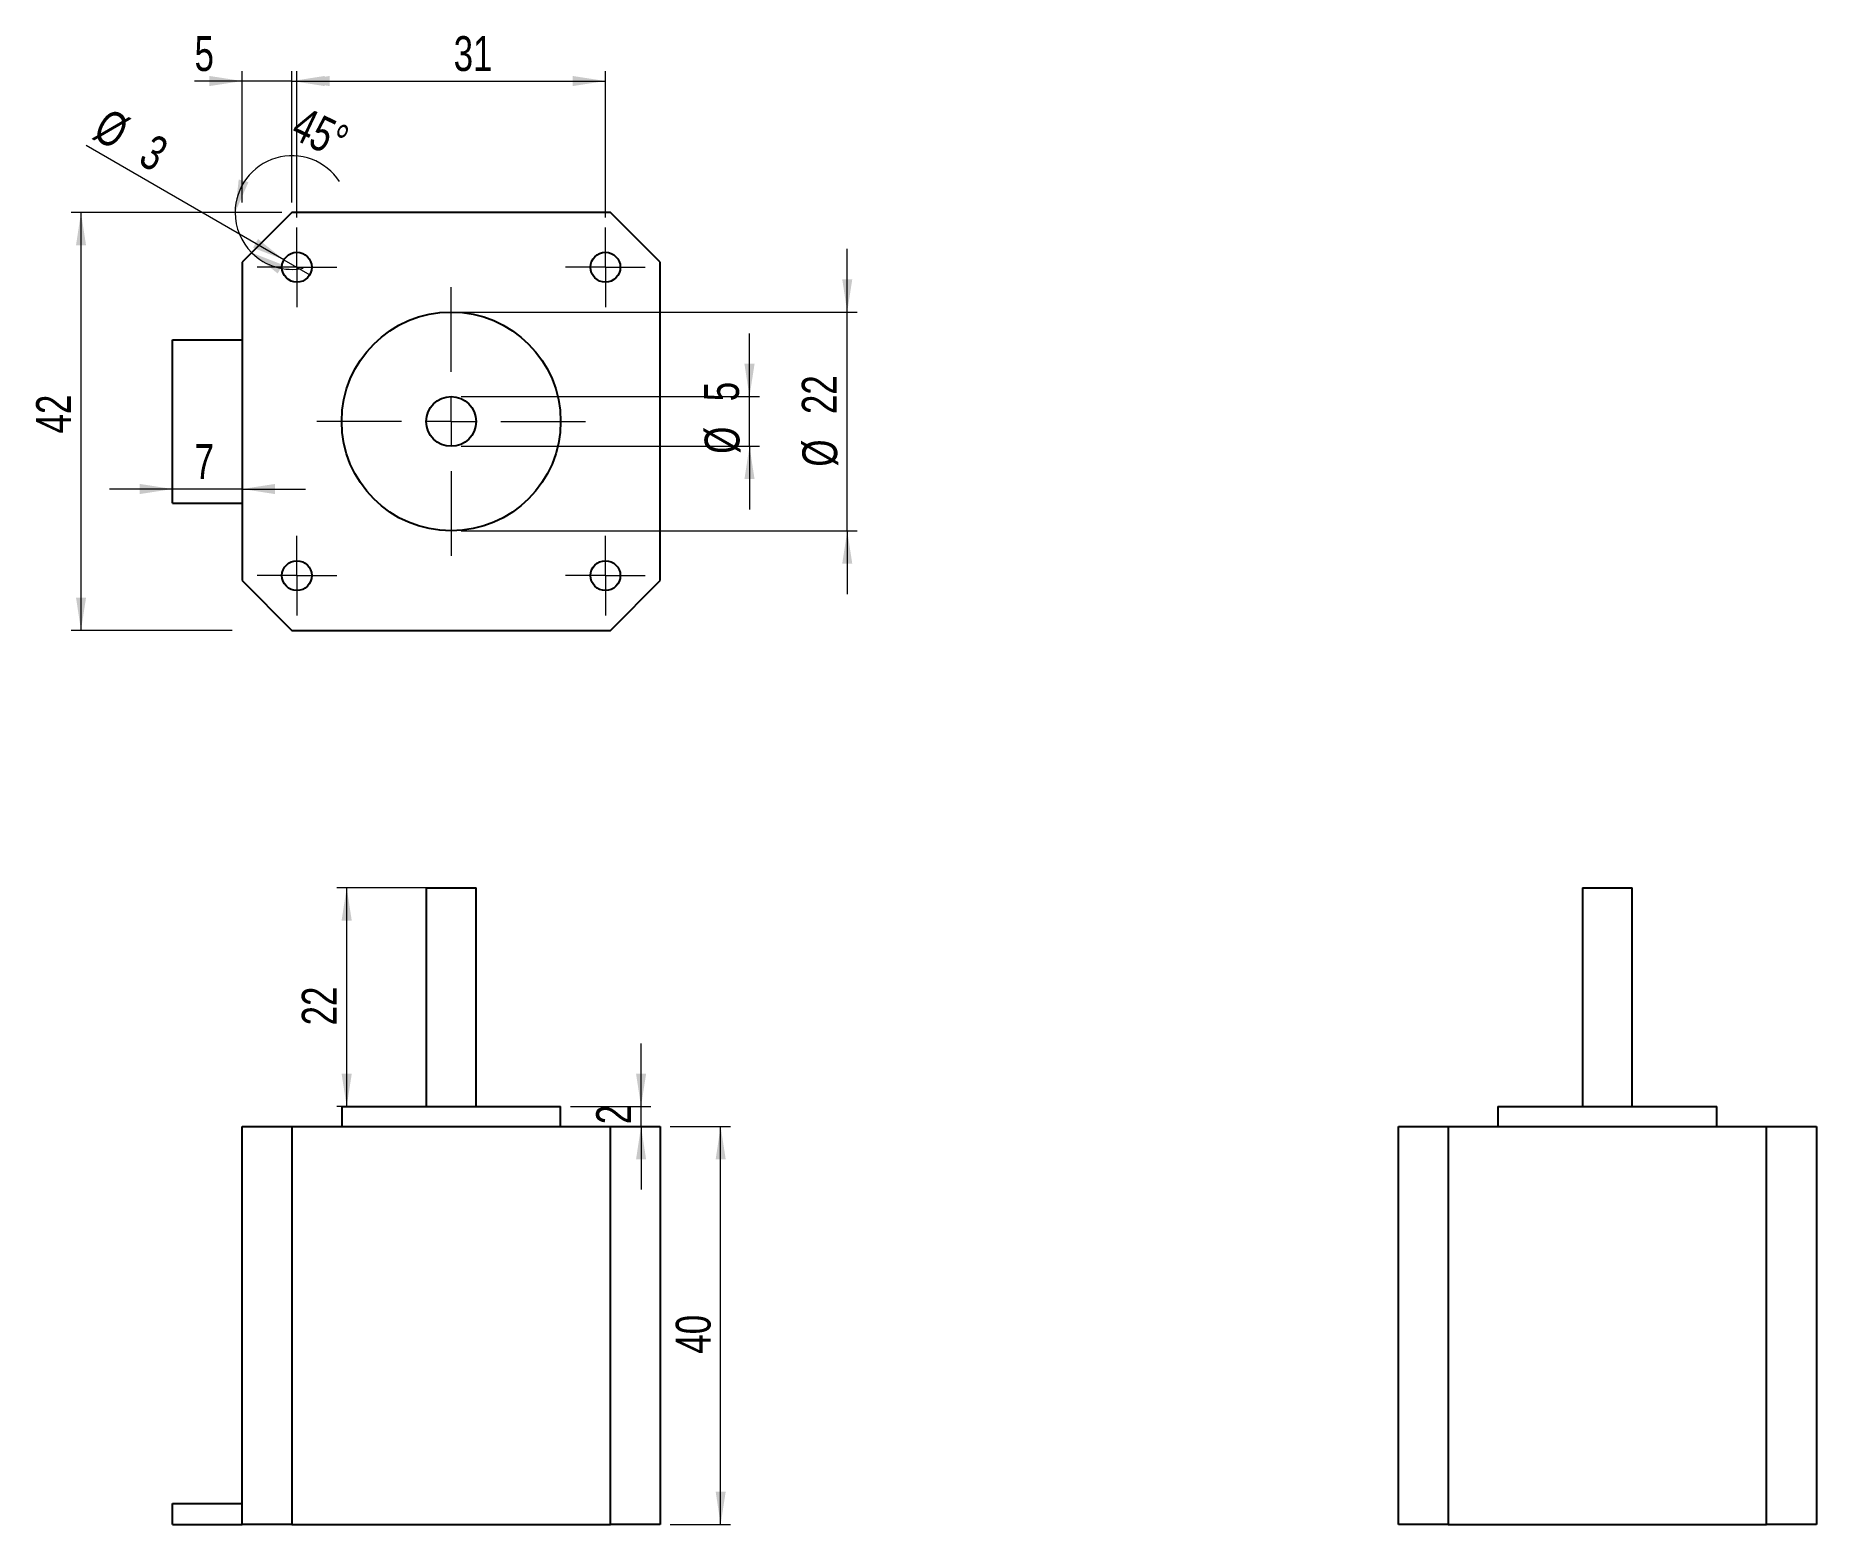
# Model space of a CAD drawing. Header units: millimetres. Extents: x 63 to 242, y 41 to 190.
import ezdxf

# ---------------------------------------------------------------- set-up
doc = ezdxf.new("R2010")
doc.units = ezdxf.units.MM
doc.styles.add('SLDTEXTSTYLE0', font='TXT', dxfattribs={"width": 0.75})
doc.dimstyles.new('SLDDIMSTYLE0', dxfattribs={"dimtxt": 3.5, "dimasz": 3.302, "dimexe": 0, "dimexo": 0.0625, "dimgap": 0.875, "dimtad": 1, "dimrnd": 1e-09, "dimzin": 12, "dimdsep": 46, "dimtxsty": 'SLDTEXTSTYLE0', "dimsah": 1, "dimcen": 0.09, "dimadec": 0, "dimazin": 3, "dimtfac": 1, "dimtofl": 0, "dimtmove": 0, "dimatfit": 3, "dimfxl": 1, "dimfrac": 2, "dimtolj": 1, "dimtzin": 12, "dimarcsym": 0})
doc.dimstyles.new('SLDDIMSTYLE1', dxfattribs={"dimtxt": 3.5, "dimasz": 3.302, "dimexe": 0, "dimexo": 0.0625, "dimgap": 0.875, "dimtad": 1, "dimrnd": 1e-09, "dimzin": 12, "dimdsep": 46, "dimtxsty": 'SLDTEXTSTYLE0', "dimsah": 1, "dimcen": 0.09, "dimadec": 0, "dimazin": 3, "dimtfac": 1, "dimtmove": 0, "dimatfit": 0, "dimfxl": 1, "dimfrac": 2, "dimtolj": 1, "dimtzin": 12, "dimarcsym": 0})
doc.dimstyles.new('SLDDIMSTYLE2', dxfattribs={"dimtxt": 3.5, "dimasz": 3.302, "dimexe": 0, "dimexo": 0.0625, "dimgap": 0.875, "dimtad": 1, "dimrnd": 1e-09, "dimzin": 12, "dimdsep": 46, "dimtxsty": 'SLDTEXTSTYLE0', "dimblk1": 'NONE', "dimsah": 1, "dimcen": 0, "dimadec": 0, "dimazin": 3, "dimtfac": 1, "dimtmove": 0, "dimatfit": 3, "dimldrblk": 'NONE', "dimfxl": 1, "dimfrac": 2, "dimtolj": 1, "dimtzin": 12, "dimarcsym": 0})
doc.dimstyles.new('SLDDIMSTYLE3', dxfattribs={"dimtxt": 3.5, "dimasz": 3.302, "dimexe": 0, "dimexo": 0.0625, "dimgap": 0.875, "dimtad": 1, "dimdec": 4, "dimzin": 12, "dimdsep": 46, "dimtxsty": 'SLDTEXTSTYLE0', "dimsah": 1, "dimcen": 0.09, "dimazin": 3, "dimtfac": 1, "dimtofl": 0, "dimtmove": 0, "dimatfit": 3, "dimfxl": 1, "dimfrac": 2, "dimtolj": 1, "dimtzin": 12, "dimarcsym": 0})

# ---------------------------------------------------------------- blocks, each defined once
blk = doc.blocks.new('_D')
at = {"color": 7, "linetype": 'Continuous', "lineweight": 18, "transparency": 16777216}
for p, q in [((126.49, 80.61), (132.57, 80.61)), ((131.57, 40.61), (131.57, 80.61)), ((126.49, 40.61), (132.57, 40.61))]:
    blk.add_line(p, q, dxfattribs=at)
for points in [[(131.57, 80.61), (131.07, 77.31), (132.08, 77.31)], [(131.57, 40.61), (132.08, 43.91), (131.07, 43.91)]]:
    blk.add_solid(points, dxfattribs=at)
at = {"color": 7, "linetype": 'Continuous', "lineweight": 18, "transparency": 16777216, "insert": (127.06, 57.77), "char_height": 3.5, "attachment_point": 1, "rotation": 90, "style": 'SLDTEXTSTYLE0'}
blk.add_mtext('40', dxfattribs=at)
blk = doc.blocks.new('_D_1')
at = {"color": 7, "linetype": 'Continuous', "lineweight": 18, "transparency": 16777216}
for p, q in [((123.57, 82.61), (123.57, 88.96)), ((116.49, 82.61), (124.57, 82.61)), ((123.57, 80.61), (123.57, 82.61)), ((116.49, 80.61), (124.57, 80.61)), ((123.57, 80.61), (123.57, 74.26))]:
    blk.add_line(p, q, dxfattribs=at)
for points in [[(123.57, 82.61), (124.08, 85.91), (123.07, 85.91)], [(123.57, 80.61), (123.07, 77.31), (124.08, 77.31)]]:
    blk.add_solid(points, dxfattribs=at)
at = {"color": 7, "linetype": 'Continuous', "lineweight": 18, "transparency": 16777216, "insert": (119.06, 80.84), "char_height": 3.5, "attachment_point": 1, "rotation": 90, "style": 'SLDTEXTSTYLE0'}
blk.add_mtext('2', dxfattribs=at)
blk = doc.blocks.new('_D_2')
at = {"color": 7, "linetype": 'Continuous', "lineweight": 18, "transparency": 16777216}
for p, q in [((105.99, 104.61), (92.99, 104.61)), ((93.99, 82.61), (93.99, 104.61)), ((105.99, 82.61), (92.99, 82.61))]:
    blk.add_line(p, q, dxfattribs=at)
for points in [[(93.99, 104.61), (93.48, 101.31), (94.5, 101.31)], [(93.99, 82.61), (94.5, 85.91), (93.48, 85.91)]]:
    blk.add_solid(points, dxfattribs=at)
at = {"color": 7, "linetype": 'Continuous', "lineweight": 18, "transparency": 16777216, "insert": (89.48, 90.77), "char_height": 3.5, "attachment_point": 1, "rotation": 90, "style": 'SLDTEXTSTYLE0'}
blk.add_mtext('22', dxfattribs=at)
blk = doc.blocks.new('_D_3')
at = {"color": 7, "linetype": 'Continuous', "lineweight": 18, "transparency": 16777216}
for p, q in [((82.49, 172.48), (66.29, 172.48)), ((67.29, 172.48), (67.29, 130.48)), ((82.49, 130.48), (66.29, 130.48))]:
    blk.add_line(p, q, dxfattribs=at)
for points in [[(67.29, 172.48), (66.79, 169.18), (67.8, 169.18)], [(67.29, 130.48), (67.8, 133.78), (66.79, 133.78)]]:
    blk.add_solid(points, dxfattribs=at)
at = {"color": 7, "linetype": 'Continuous', "lineweight": 18, "transparency": 16777216, "insert": (62.78, 150.27), "char_height": 3.5, "attachment_point": 1, "rotation": 90, "style": 'SLDTEXTSTYLE0'}
blk.add_mtext('42', dxfattribs=at)
blk = doc.blocks.new('_D_4')
at = {"color": 7, "linetype": 'Continuous', "lineweight": 18, "transparency": 16777216}
for p, q in [((144.29, 162.48), (144.29, 168.83)), ((105.49, 162.48), (145.29, 162.48)), ((144.29, 140.48), (144.29, 162.48)), ((105.49, 140.48), (145.29, 140.48)), ((144.29, 140.48), (144.29, 134.13))]:
    blk.add_line(p, q, dxfattribs=at)
for points in [[(144.29, 162.48), (144.8, 165.78), (143.79, 165.78)], [(144.29, 140.48), (143.79, 137.18), (144.8, 137.18)]]:
    blk.add_solid(points, dxfattribs=at)
at = {"color": 7, "linetype": 'Continuous', "lineweight": 18, "transparency": 16777216, "char_height": 3.5, "attachment_point": 1, "rotation": 90, "style": 'SLDTEXTSTYLE0'}
for s, insert in [('22', (139.73, 152.22)), ('%%c', (139.78, 146.94))]:
    blk.add_mtext(s, dxfattribs=dict(at, insert=insert))
blk = doc.blocks.new('_D_5')
at = {"color": 7, "linetype": 'Continuous', "lineweight": 18, "transparency": 16777216}
for p, q in [((134.47, 153.98), (134.47, 160.33)), ((105.49, 153.98), (135.47, 153.98)), ((134.47, 148.98), (134.47, 153.98)), ((105.49, 148.98), (135.47, 148.98)), ((134.47, 148.98), (134.47, 142.63))]:
    blk.add_line(p, q, dxfattribs=at)
for points in [[(134.47, 153.98), (134.98, 157.28), (133.96, 157.28)], [(134.47, 148.98), (133.96, 145.68), (134.98, 145.68)]]:
    blk.add_solid(points, dxfattribs=at)
at = {"color": 7, "linetype": 'Continuous', "lineweight": 18, "transparency": 16777216, "char_height": 3.5, "attachment_point": 1, "rotation": 90, "style": 'SLDTEXTSTYLE0'}
for s, insert in [('5', (129.91, 153.51)), ('%%c', (129.96, 148.23))]:
    blk.add_mtext(s, dxfattribs=dict(at, insert=insert))
blk = doc.blocks.new('_D_6')
at = {"color": 7, "linetype": 'Continuous', "lineweight": 18, "transparency": 16777216}
for p, q in [((88.99, 171.98), (88.99, 186.7)), ((119.99, 171.98), (119.99, 186.7)), ((88.99, 185.7), (119.99, 185.7))]:
    blk.add_line(p, q, dxfattribs=at)
for points in [[(88.99, 185.7), (92.29, 185.19), (92.29, 186.21)], [(119.99, 185.7), (116.69, 186.21), (116.69, 185.19)]]:
    blk.add_solid(points, dxfattribs=at)
at = {"color": 7, "linetype": 'Continuous', "lineweight": 18, "transparency": 16777216, "insert": (104.74, 190.21), "char_height": 3.5, "attachment_point": 1, "style": 'SLDTEXTSTYLE0'}
blk.add_mtext('31', dxfattribs=at)
blk = doc.blocks.new('_D_7')
at = {"color": 7, "linetype": 'Continuous', "lineweight": 18, "transparency": 16777216}
for q in [(67.8, 179.21), (90.29, 166.23)]:
    blk.add_line((87.69, 167.73), q, dxfattribs=at)
blk.add_solid([(87.69, 167.73), (85.08, 169.82), (84.58, 168.94)], dxfattribs=at)
at = {"color": 7, "linetype": 'Continuous', "lineweight": 18, "transparency": 16777216, "char_height": 3.5, "attachment_point": 1, "rotation": 330, "style": 'SLDTEXTSTYLE0'}
for s, insert in [('%%c', (70.05, 183.1)), ('3', (74.65, 180.5))]:
    blk.add_mtext(s, dxfattribs=dict(at, insert=insert))
blk = doc.blocks.new('_NONE')
blk = doc.blocks.new('_D_8')
at = {"color": 7, "linetype": 'Continuous', "lineweight": 18, "transparency": 16777216}
for p, q in [((83.49, 173.48), (83.49, 186.7)), ((88.49, 173.48), (88.49, 186.7)), ((83.49, 185.7), (78.7, 185.7)), ((88.49, 185.7), (83.49, 185.7)), ((88.49, 185.7), (94.84, 185.7))]:
    blk.add_line(p, q, dxfattribs=at)
for points in [[(83.49, 185.7), (80.19, 186.21), (80.19, 185.19)], [(88.49, 185.7), (91.79, 185.19), (91.79, 186.21)]]:
    blk.add_solid(points, dxfattribs=at)
at = {"color": 7, "linetype": 'Continuous', "lineweight": 18, "transparency": 16777216, "insert": (78.7, 190.21), "char_height": 3.5, "attachment_point": 1, "style": 'SLDTEXTSTYLE0'}
blk.add_mtext('5', dxfattribs=at)
blk = doc.blocks.new('_D_9')
at = {"color": 7, "linetype": 'Continuous', "lineweight": 18, "transparency": 16777216}
for p, q in [((87.49, 172.48), (81.78, 172.48)), ((87.78, 171.77), (83.74, 167.74))]:
    blk.add_line(p, q, dxfattribs=at)
for start, end in [(32.931, 180), (180, 225), (225, 281.4623)]:
    blk.add_arc((88.49, 172.48), 5.71, start, end, dxfattribs=at)
for points in [[(82.78, 172.48), (84.12, 175.54), (83.14, 175.8)], [(84.45, 168.44), (87.06, 166.35), (87.56, 167.23)]]:
    blk.add_solid(points, dxfattribs=at)
at = {"color": 7, "linetype": 'Continuous', "lineweight": 18, "transparency": 16777216, "insert": (89.7, 183.22), "char_height": 3.5, "attachment_point": 1, "rotation": 334.5761, "style": 'SLDTEXTSTYLE0'}
blk.add_mtext('45°', dxfattribs=at)
blk = doc.blocks.new('_D_10')
at = {"color": 7, "linetype": 'Continuous', "lineweight": 18, "transparency": 16777216}
for p, q in [((76.49, 144.27), (76.49, 145.69)), ((83.49, 144.27), (83.49, 145.69)), ((76.49, 144.69), (70.14, 144.69)), ((83.49, 144.69), (76.49, 144.69)), ((83.49, 144.69), (89.84, 144.69))]:
    blk.add_line(p, q, dxfattribs=at)
for points in [[(76.49, 144.69), (73.19, 145.2), (73.19, 144.18)], [(83.49, 144.69), (86.79, 144.18), (86.79, 145.2)]]:
    blk.add_solid(points, dxfattribs=at)
at = {"color": 7, "linetype": 'Continuous', "lineweight": 18, "transparency": 16777216, "insert": (78.7, 149.2), "char_height": 3.5, "attachment_point": 1, "style": 'SLDTEXTSTYLE0'}
blk.add_mtext('7', dxfattribs=at)
blk = doc.blocks.new('SW_CENTERMARKSYMBOL_0')
at = {"color": 0, "linetype": 'Continuous', "lineweight": 0}
for p, q in [((0, 5), (0, 13.5)), ((0, 0), (0, 2.5)), ((-5, 0), (-13.5, 0)), ((0, 0), (-2.5, 0)), ((0, 0), (0, -2.5)), ((0, 0), (2.5, 0)), ((5, 0), (13.5, 0)), ((0, -5), (0, -13.5))]:
    blk.add_line(p, q, dxfattribs=at)
blk = doc.blocks.new('SW_CENTERMARKSYMBOL_1')
at = {"color": 0, "linetype": 'Continuous', "lineweight": 0}
for p, q in [((0, 2.5), (0, 4)), ((0, 0), (0, 2.5)), ((-2.5, 0), (-4, 0)), ((0, 0), (-2.5, 0)), ((0, 0), (0, -2.5)), ((0, 0), (2.5, 0)), ((2.5, 0), (4, 0)), ((0, -2.5), (0, -4))]:
    blk.add_line(p, q, dxfattribs=at)
blk = doc.blocks.new('SW_CENTERMARKSYMBOL_2')
at = {"color": 0, "linetype": 'Continuous', "lineweight": 0}
for p, q in [((0, 2.5), (0, 4)), ((0, 0), (0, 2.5)), ((-2.5, 0), (-4, 0)), ((0, 0), (-2.5, 0)), ((0, 0), (0, -2.5)), ((0, 0), (2.5, 0)), ((2.5, 0), (4, 0)), ((0, -2.5), (0, -4))]:
    blk.add_line(p, q, dxfattribs=at)
blk = doc.blocks.new('SW_CENTERMARKSYMBOL_3')
at = {"color": 0, "linetype": 'Continuous', "lineweight": 0}
for p, q in [((0, 2.5), (0, 4)), ((0, 0), (0, 2.5)), ((-2.5, 0), (-4, 0)), ((0, 0), (-2.5, 0)), ((0, 0), (0, -2.5)), ((0, 0), (2.5, 0)), ((2.5, 0), (4, 0)), ((0, -2.5), (0, -4))]:
    blk.add_line(p, q, dxfattribs=at)
blk = doc.blocks.new('SW_CENTERMARKSYMBOL_4')
at = {"color": 0, "linetype": 'Continuous', "lineweight": 0}
for p, q in [((0, 2.5), (0, 4)), ((0, 0), (0, 2.5)), ((-2.5, 0), (-4, 0)), ((0, 0), (-2.5, 0)), ((0, 0), (0, -2.5)), ((0, 0), (2.5, 0)), ((2.5, 0), (4, 0)), ((0, -2.5), (0, -4))]:
    blk.add_line(p, q, dxfattribs=at)

msp = doc.modelspace()

# ---------------------------------------------------------------- linework, layer by layer
at = {"color": 7, "linetype": 'Continuous', "lineweight": 25}
for p, q in [((88.48856, 172.48047), (83.48856, 167.48047)), ((120.48856, 172.48047), (88.48856, 172.48047)), ((125.48856, 167.48047), (120.48856, 172.48047)), ((83.48856, 167.48047), (83.48856, 135.48047)), ((125.48856, 135.48047), (125.48856, 167.48047)), ((76.48856, 143.26947), (76.48856, 159.69147)), ((76.48856, 159.69147), (83.48856, 159.69147)), ((76.48856, 143.26947), (83.48856, 143.26947)), ((83.48856, 135.48047), (88.48856, 130.48047)), ((120.48856, 130.48047), (125.48856, 135.48047)), ((88.48856, 130.48047), (120.48856, 130.48047)), ((101.98856, 104.61122), (101.98856, 82.61122)), ((101.98856, 104.61122), (104.48856, 104.61122)), ((104.48856, 104.61122), (106.98856, 104.61122)), ((106.98856, 82.61122), (106.98856, 104.61122)), ((218.18311, 104.61122), (218.18311, 82.61122)), ((218.18311, 104.61122), (223.18311, 104.61122)), ((223.18311, 82.61122), (223.18311, 104.61122)), ((93.48856, 82.61122), (93.48856, 80.61122)), ((93.48856, 82.61122), (104.48856, 82.61122)), ((104.48856, 82.61122), (115.48856, 82.61122)), ((115.48856, 80.61122), (115.48856, 82.61122)), ((209.68311, 82.61122), (209.68311, 80.61122)), ((209.68311, 82.61122), (231.68311, 82.61122)), ((231.68311, 80.61122), (231.68311, 82.61122)), ((83.48856, 40.61122), (83.48856, 80.61122)), ((83.48856, 80.61122), (88.48856, 80.61122)), ((88.48856, 80.61122), (88.48856, 40.61122)), ((88.48856, 80.61122), (120.48856, 80.61122)), ((120.48856, 40.61122), (120.48856, 80.61122)), ((120.48856, 80.61122), (125.48856, 80.61122)), ((125.48856, 80.61122), (125.48856, 40.61122)), ((199.68311, 40.61122), (199.68311, 80.61122)), ((199.68311, 80.61122), (204.68311, 80.61122)), ((204.68311, 80.61122), (204.68311, 40.61122)), ((204.68311, 80.61122), (236.68311, 80.61122)), ((236.68311, 40.61122), (236.68311, 80.61122)), ((236.68311, 80.61122), (241.68311, 80.61122)), ((241.68311, 80.61122), (241.68311, 40.61122)), ((76.48856, 42.72729), (83.48856, 42.72729)), ((76.48856, 40.61122), (76.48856, 42.72729)), ((76.48856, 40.61122), (83.48856, 40.61122)), ((88.48856, 40.61122), (83.48856, 40.61122)), ((88.48856, 40.61122), (120.48856, 40.61122)), ((125.48856, 40.61122), (120.48856, 40.61122)), ((204.68311, 40.61122), (199.68311, 40.61122)), ((204.68311, 40.61122), (236.68311, 40.61122)), ((241.68311, 40.61122), (236.68311, 40.61122))]:
    msp.add_line(p, q, dxfattribs=at)
for centre, radius in [((88.98856, 166.98047), 1.5), ((119.98856, 166.98047), 1.5), ((104.48856, 151.48047), 11), ((104.48856, 151.48047), 2.5), ((88.98856, 135.98047), 1.5), ((119.98856, 135.98047), 1.5)]:
    msp.add_circle(centre, radius, dxfattribs=at)

# ---------------------------------------------------------------- block references
at = {"color": 7, "linetype": 'Continuous', "lineweight": 0}
for name, p in [('SW_CENTERMARKSYMBOL_1', (88.98856, 166.98047)), ('SW_CENTERMARKSYMBOL_2', (119.98856, 166.98047)), ('SW_CENTERMARKSYMBOL_0', (104.48856, 151.48047)), ('SW_CENTERMARKSYMBOL_4', (88.98856, 135.98047)), ('SW_CENTERMARKSYMBOL_3', (119.98856, 135.98047))]:
    msp.add_blockref(name, p, dxfattribs=at)

# ---------------------------------------------------------------- dimensions: what is measured, and where the dimension line sits
at = {"color": 7, "linetype": 'Continuous', "lineweight": 18}
for base, p1, p2, dimstyle, picture, middle in [((83.48856, 188.48047), (88.48856, 172.48047), (83.48856, 172.48047), 'SLDDIMSTYLE1', '_D_8', (79.98856, 188.48047)), ((119.98856, 188.48047), (88.98856, 166.98047), (119.98856, 166.98047), 'SLDDIMSTYLE0', '_D_6', (107.32528, 188.48047)), ((76.48856, 147.46947), (83.48856, 143.26947), (76.48856, 143.26947), 'SLDDIMSTYLE1', '_D_10', (79.98856, 147.46947))]:
    dim = msp.add_linear_dim(base=base, p1=p1, p2=p2, dimstyle=dimstyle, dxfattribs=at)
    dim.commit()
    dim.dimension.update_dxf_attribs({"geometry": picture, "text_midpoint": middle, "dimtype": 160})
dim = msp.add_diameter_dim_2p(p1=(90.28759, 166.23047), p2=(87.68952, 167.73047), dimstyle='SLDDIMSTYLE2', dxfattribs=at)
dim.commit()
dim.dimension.update_dxf_attribs({"geometry": '_D_7', "text_midpoint": (71.04775, 177.33862), "dimtype": 163})
dim = msp.add_angular_dim_2l(base=(83.21256, 170.29508), line1=((95.55962, 179.55154), (88.48856, 172.48047)), line2=((98.48856, 172.48047), (88.48856, 172.48047)), dimstyle='SLDDIMSTYLE3', dxfattribs=at)
dim.commit()
dim.dimension.update_dxf_attribs({"geometry": '_D_9', "text_midpoint": (90.94023, 177.63812), "dimtype": 162})
for base, p1, p2, dimstyle, picture, middle in [((64.51614, 130.48047), (83.48856, 172.48047), (83.48856, 130.48047), 'SLDDIMSTYLE0', '_D_3', (64.51614, 152.85633)), ((91.21455, 104.61122), (106.98856, 82.61122), (106.98856, 104.61122), 'SLDDIMSTYLE0', '_D_2', (91.21455, 93.35234)), ((120.79612, 82.61122), (115.48856, 80.61122), (115.48856, 82.61122), 'SLDDIMSTYLE1', '_D_1', (120.79612, 82.12898)), ((128.79612, 80.61122), (125.48856, 40.61122), (125.48856, 80.61122), 'SLDDIMSTYLE0', '_D', (128.79612, 60.35234))]:
    dim = msp.add_linear_dim(base=base, p1=p1, p2=p2, angle=90, dimstyle=dimstyle, dxfattribs=at)
    dim.commit()
    dim.dimension.update_dxf_attribs({"geometry": picture, "text_midpoint": middle, "dimtype": 160})
for base, p1, p2, picture, middle in [((141.48856, 162.48047), (104.48856, 140.48047), (104.48856, 162.48047), '_D_4', (141.48856, 152.16465)), ((131.66736, 153.98047), (104.48856, 148.98047), (104.48856, 153.98047), '_D_5', (131.66736, 152.16465))]:
    dim = msp.add_linear_dim(base=base, p1=p1, p2=p2, angle=90, text='%%c<>', dimstyle='SLDDIMSTYLE1', dxfattribs=at)
    dim.commit()
    dim.dimension.update_dxf_attribs({"geometry": picture, "text_midpoint": middle, "dimtype": 160})

doc.saveas('drawing.dxf')
